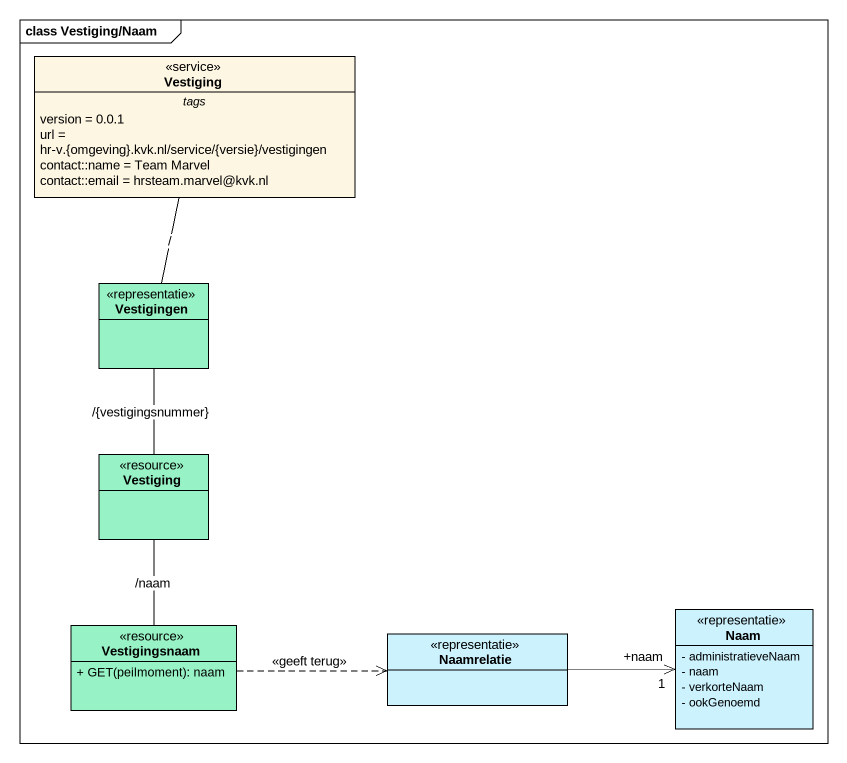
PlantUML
@startuml
mainframe class Vestiging/Naam
hide circle
hide empty members
skinparam classAttributeIconSize 0
class Vestiging <<service>> {
  -- tags --
  version = 0.0.1
  url = hr-v.{omgeving}.kvk.nl/service/{versie}/vestigingen
  contact::name = Team Marvel
  contact::email = hrsteam.marvel@kvk.nl
}
class Vestigingen <<representatie>> #97F3C5
class "Vestiging" as Vestiging_2 <<resource>> #97F3C5
class Naam <<representatie>> #CCF2FE {
  - administratieveNaam
  - naam
  - verkorteNaam
  - ookGenoemd
}
class Vestigingsnaam <<resource>> #97F3C5 {
  + GET(peilmoment): naam
}
class Naamrelatie <<representatie>> #CCF2FE
Vestiging -- Vestigingen : /
Vestigingen -- Vestiging_2 : /{vestigingsnummer}
Vestiging_2 -- Vestigingsnaam : /naam
Vestigingsnaam .right.> Naamrelatie : <<geeft terug>>
Naamrelatie -right-> "+naam\n1" Naam
@enduml
